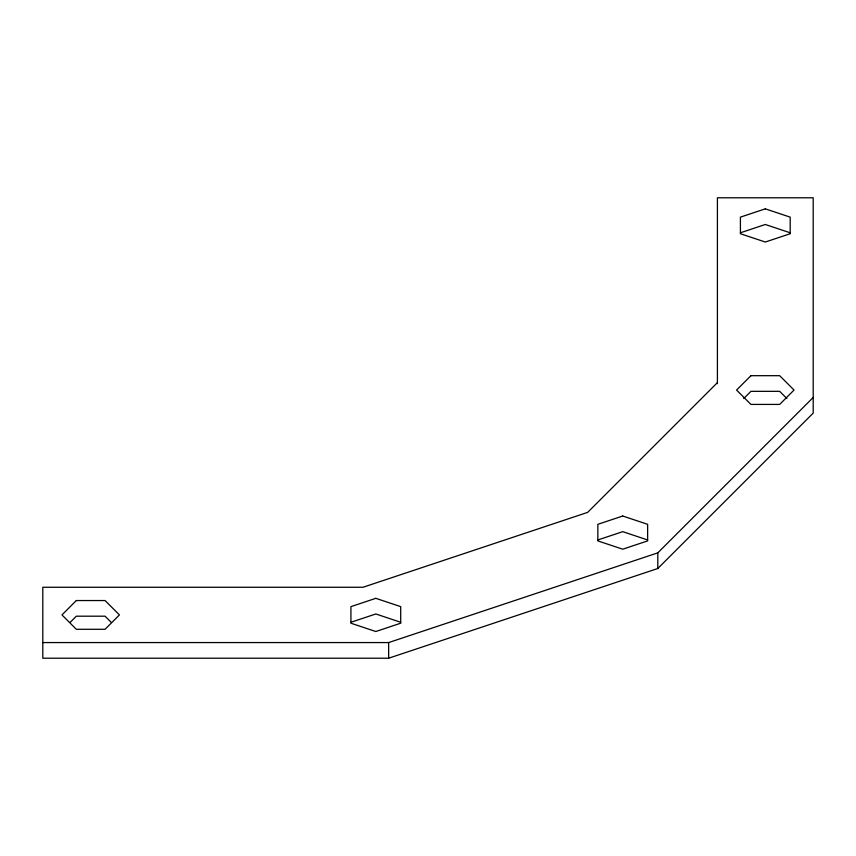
<?xml version="1.0" encoding="UTF-8"?>
<svg xmlns="http://www.w3.org/2000/svg" width="856" height="856" viewBox="0 0 856 856"><rect width="100%" height="100%" fill="white"/><g stroke="black" fill="none" stroke-linecap="round" stroke-linejoin="round"><path stroke-width="1.28" d="M70.042 622.483L76.323 616.192L105.063 616.192L111.355 622.483M717.403 382.643L587.676 512.37L362.987 587.27L42.8 587.27L42.8 658.211L388.656 658.211L657.804 568.502L813.2 413.106L813.2 197.79L717.403 197.79L717.403 383.659M743.746 398.511L750.937 391.331L779.677 391.331L786.857 398.511M42.8 642.567L388.656 642.567L657.804 552.858L813.2 397.462M740.419 232.789L765.307 224.486L790.195 232.789M350.928 622.269L375.816 613.966L400.704 622.269M597.852 539.954L622.74 531.662L647.628 539.954M657.804 552.858L657.804 568.502M388.656 642.567L388.656 658.211M76.323 600.548L61.964 614.918L76.323 629.288L105.063 629.288L119.433 614.918L105.063 600.548L76.323 600.548M750.937 375.688L736.567 390.047L750.937 404.417L779.677 404.417L794.036 390.047L779.677 375.688L750.937 375.688M765.307 208.843L740.419 217.146L740.419 233.731L765.307 242.034L790.195 233.731L790.195 217.146L765.307 208.843M375.816 598.323L350.928 606.626L350.928 623.211L375.816 631.514L400.704 623.211L400.704 606.626L375.816 598.323M622.74 516.018L597.852 524.311L597.852 540.906L622.74 549.199L647.628 540.906L647.628 524.311L622.74 516.018"/></g></svg>
